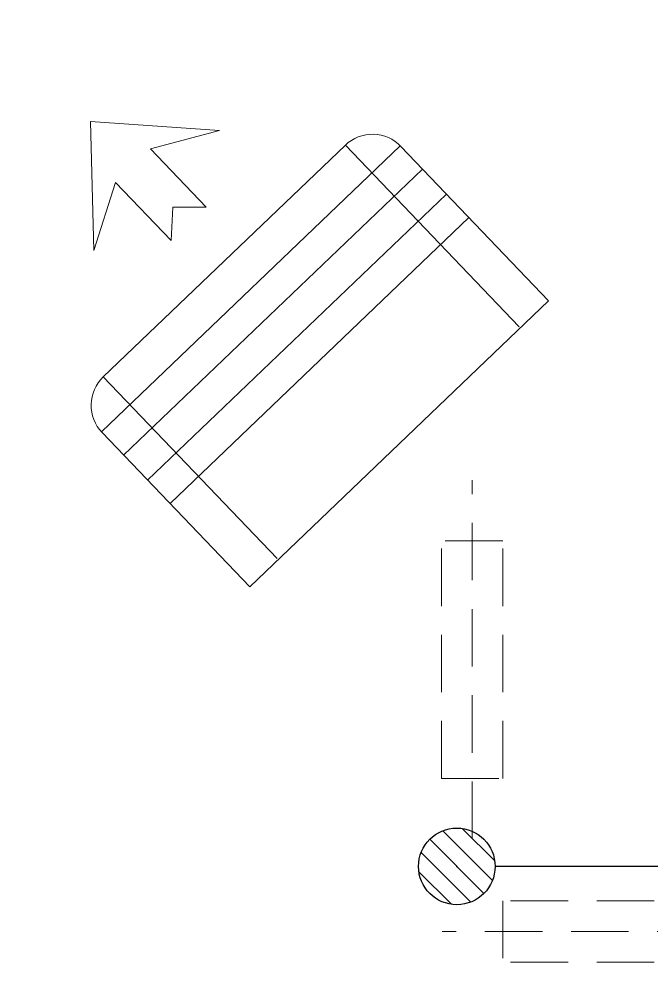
# Model space of a CAD drawing. Extents: x 3002737 to 4077523, y -995787 to -7267.
# Drawn here: x 3092746 to 3093571, y -898233 to -897002 of the extents above; entities that cross this region are included whole.
import ezdxf

# ---------------------------------------------------------------- set-up
doc = ezdxf.new("R2010")
doc.units = 0
doc.header["$LTSCALE"] = 1000
doc.header["$MEASUREMENT"] = 0
doc.linetypes.add('HIDDEN', pattern=[0.375, 0.25, -0.125])
doc.layers.get('0').update_dxf_attribs({"linetype": 'CONTINUOUS'})
for name, color, linetype in [('!!电气', 1, 'CONTINUOUS'), ('LVTRY', 252, 'CONTINUOUS'), ('VPIPE-凝结', 150, 'CONTINUOUS')]:
    doc.layers.add(name, color=color, linetype=linetype)
doc.layers.add('平面-空调室内机', color=176, linetype='CONTINUOUS', lineweight=9)
doc.layers.add('平面-空调预留孔', color=252, linetype='CONTINUOUS', lineweight=15)

# ---------------------------------------------------------------- blocks, each defined once
blk = doc.blocks.new('$lvtry$00000171')
for p, q in [((-74.2, 10.6), (-10.6, 74.2)), ((-69.8, -27.4), (27.4, 69.8)), ((-53, -53), (53, 53)), ((-27.4, -69.8), (69.8, 27.4)), ((10.6, -74.2), (74.2, -10.6))]:
    blk.add_line(p, q)
blk.add_circle((0, 0), 75)
blk.add_point((0, 0))
blk = doc.blocks.new('dasdasf1sa2f31as32f')
at = {"color": 8}
for p, q in [((-116, 585.6), (43.3, 640.5)), ((82.7, 476.6), (43.3, 640.5)), ((-22.8, 585.5), (-116, 585.6)), ((-22.8, 585.5), (-73.4, 493.2)), ((32.4, 555.1), (-18.1, 462.9)), ((82.7, 476.6), (32.4, 555.1)), ((-269.8, 524.3), (-427.7, 236.5)), ((-269.8, 524.3), (113.7, 314)), ((134.6, 245.5), (-338.8, 505.1)), ((-473.5, 259.7), (-339.5, 504)), ((-31.3, 504.4), (-73.4, 493.2)), ((-18.1, 462.9), (-31.3, 504.4)), ((114.7, 208.4), (-359.1, 468.2)), ((92.6, 168.8), (-380.9, 428.5)), ((72.3, 131.9), (-401.1, 391.6)), ((113.7, 314), (-44.2, 26.2)), ((0, 0), (-473.5, 259.7)), ((134, 244.4), (0, 0))]:
    blk.add_line(p, q, dxfattribs=at)
for centre, start, end in [((-294.5, 479.4), 61.2593, 151.2593), ((89, 269), 331.2593, 61.2593)]:
    blk.add_arc(centre, 51.3, start, end, dxfattribs=at)
blk = doc.blocks.new('dongkong')
at = {"layer": '平面-空调预留孔', "color": 8, "linetype": 'HIDDEN', "ltscale": 0.3}
for p, q in [((-603796, 210899.9), (-603796, 210431.5)), ((-603836, 210821), (-603836, 210510.8)), ((-603836, 210821), (-603756, 210821)), ((-603756, 210821), (-603756, 210510.8))]:
    blk.add_line(p, q, dxfattribs=at)
blk.add_lwpolyline([(-603756, 210510.8), (-603836, 210510.8)], dxfattribs=at)
blk = doc.blocks.new('GDGDRGDGDRGDR')
at = {"layer": '平面-空调室内机', "ltscale": 0.3, "xscale": -1}
for p, rotation in [((1070712.6, 653502.9), 180), ((256445.9, 1046278.1), 270)]:
    blk.add_blockref('dongkong', p, dxfattribs=dict(at, rotation=rotation))
at = {"layer": '平面-空调预留孔', "xscale": -1, "rotation": 15.00000000331026}
blk.add_blockref('dasdasf1sa2f31as32f', (466626.3, 442932.1), dxfattribs=at)
blk = doc.blocks.new('A$C5F341E43')
at = {"layer": 'VPIPE-凝结', "color": 252, "ltscale": 0.1}
blk.add_line((46670, 1535), (46330, 1535), dxfattribs=at)
at = {"color": 252}
blk.add_blockref('GDGDRGDGDRGDR', (-420616.6, -441032.1), dxfattribs=at)
at = {"layer": 'LVTRY', "color": 252, "xscale": 0.6666666667107825, "yscale": 0.6666666667107825, "rotation": 269.9999999939778}
blk.add_blockref('$lvtry$00000171', (46280, 1535), dxfattribs=at)

msp = doc.modelspace()

# ---------------------------------------------------------------- block references
at = {"layer": '!!电气'}
msp.add_blockref('A$C5F341E43', (3047037.4, -899643.2), dxfattribs=at)

doc.saveas('drawing.dxf')
